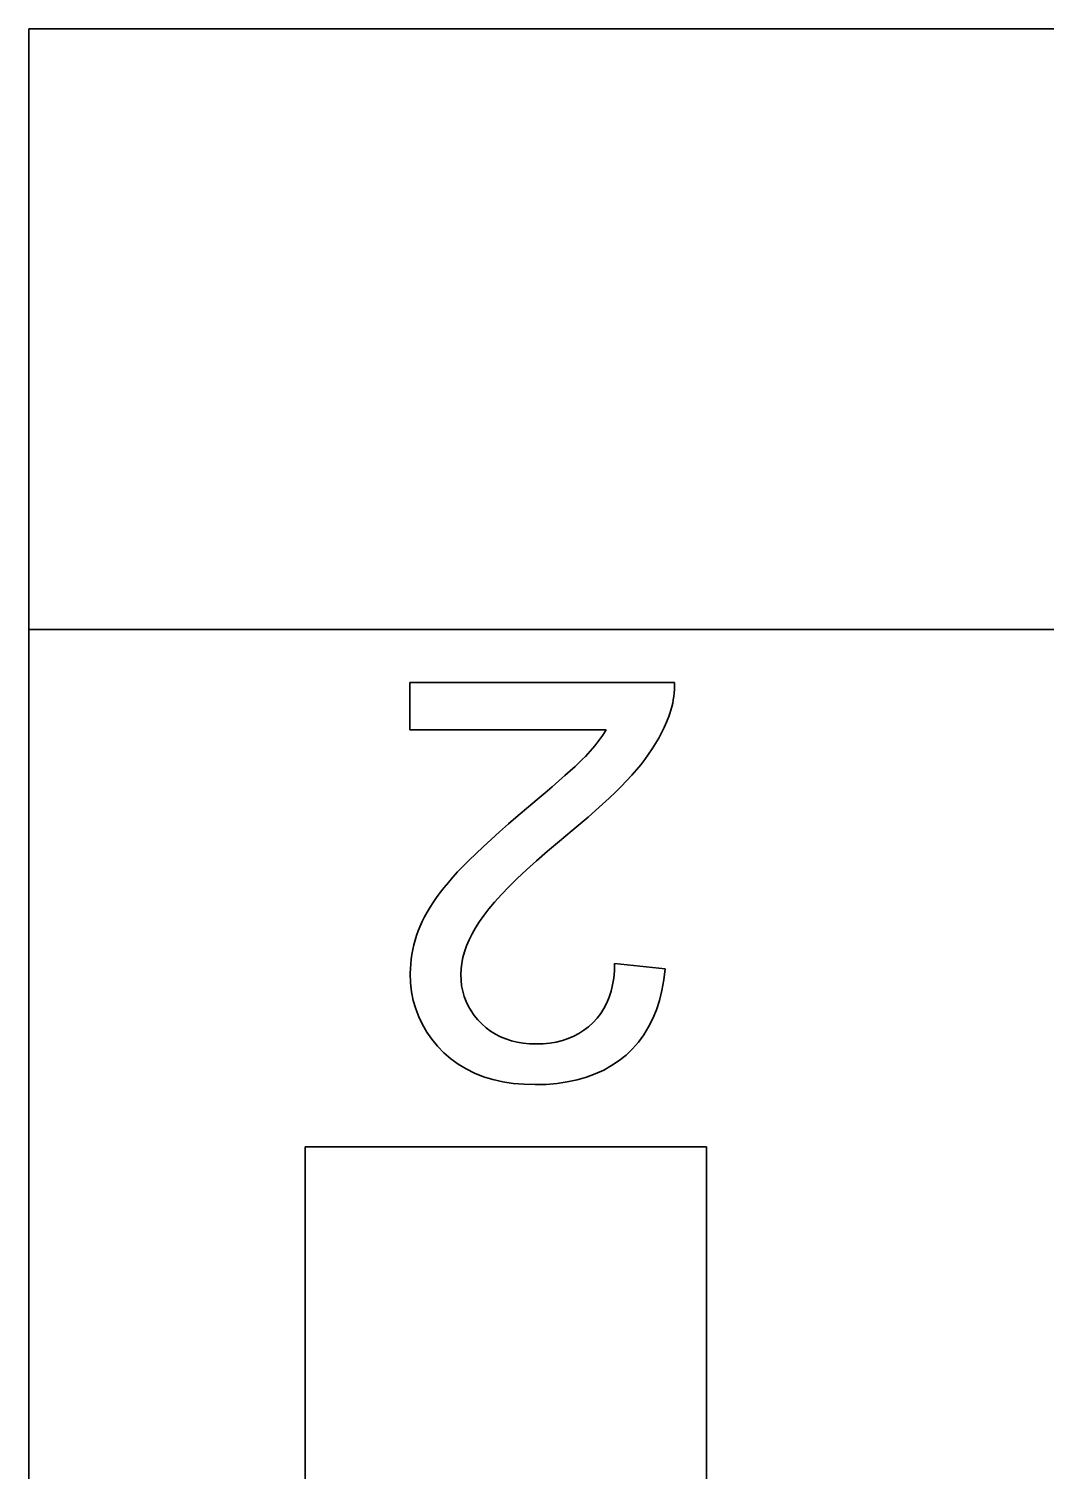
# Model space of a CAD drawing. Extents: x -45 to 645, y -160 to 467.
# Drawn here: x 432.569 to 435.109, y 182.912 to 186.513 of the extents above; entities that cross this region are included whole.
import ezdxf

# ---------------------------------------------------------------- set-up
doc = ezdxf.new("R2010")
doc.units = 0

msp = doc.modelspace()

# ---------------------------------------------------------------- linework, layer by layer
at = {"color": 7, "lineweight": 35, "ltscale": 0.225}
msp.add_line((432.5688, 177.5128), (432.5688, 186.5128), dxfattribs=at)
msp.add_line((432.5688, 177.5128), (432.5688, 186.5128), dxfattribs=at)
msp.add_line((432.5688, 177.5128), (432.5688, 186.5128), dxfattribs=at)
msp.add_line((432.5688, 177.5128), (432.5688, 186.5128), dxfattribs=at)
msp.add_line((432.5688, 177.5128), (432.5688, 186.5128), dxfattribs=at)
at = {"color": 7, "lineweight": 35, "ltscale": 0.127}
for p, q in [((437.6488, 186.5128), (432.5688, 186.5128)), ((437.6488, 186.5128), (432.5688, 186.5128)), ((437.6488, 186.5128), (432.5688, 186.5128)), ((437.6488, 186.5128), (432.5688, 186.5128)), ((437.6488, 186.5128), (432.5688, 186.5128)), ((437.6488, 185.0128), (432.5688, 185.0128)), ((437.6488, 185.0128), (432.5688, 185.0128)), ((437.6488, 185.0128), (432.5688, 185.0128)), ((437.6488, 185.0128), (432.5688, 185.0128)), ((437.6488, 185.0128), (432.5688, 185.0128))]:
    msp.add_line(p, q, dxfattribs=at)
at = {"color": 7, "lineweight": 35, "ltscale": 0.016525}
msp.add_line((433.5198, 184.8807), (434.1808, 184.8807), dxfattribs=at)
msp.add_line((433.5198, 184.8807), (434.1808, 184.8807), dxfattribs=at)
msp.add_line((433.5198, 184.8807), (434.1808, 184.8807), dxfattribs=at)
at = {"color": 7, "lineweight": 35, "ltscale": 0.00295}
msp.add_line((433.5198, 184.7627), (433.5198, 184.8807), dxfattribs=at)
msp.add_line((433.5198, 184.7627), (433.5198, 184.8807), dxfattribs=at)
msp.add_line((433.5198, 184.7627), (433.5198, 184.8807), dxfattribs=at)
at = {"color": 7, "lineweight": 35, "ltscale": 0.000217}
for p, q in [((434.1801, 184.8544), (434.1791, 184.8458)), ((434.1801, 184.8544), (434.1791, 184.8458)), ((434.1801, 184.8544), (434.1791, 184.8458)), ((434.1721, 184.8119), (434.1694, 184.8036)), ((434.1721, 184.8119), (434.1694, 184.8036)), ((434.1721, 184.8119), (434.1694, 184.8036))]:
    msp.add_line(p, q, dxfattribs=at)
at = {"color": 7, "lineweight": 35, "ltscale": 0.000218}
msp.add_line((434.1806, 184.8631), (434.1801, 184.8544), dxfattribs=at)
msp.add_line((434.1806, 184.8631), (434.1801, 184.8544), dxfattribs=at)
msp.add_line((434.1806, 184.8631), (434.1801, 184.8544), dxfattribs=at)
at = {"color": 7, "lineweight": 35, "ltscale": 0.000219}
for p, q in [((434.1809, 184.8719), (434.1806, 184.8631)), ((434.1809, 184.8719), (434.1806, 184.8631)), ((434.1809, 184.8719), (434.1806, 184.8631)), ((434.1694, 184.8036), (434.1664, 184.7954)), ((434.1694, 184.8036), (434.1664, 184.7954)), ((434.1694, 184.8036), (434.1664, 184.7954)), ((433.9705, 184.7094), (433.9763, 184.716)), ((433.9705, 184.7094), (433.9763, 184.716)), ((433.9705, 184.7094), (433.9763, 184.716))]:
    msp.add_line(p, q, dxfattribs=at)
at = {"color": 7, "lineweight": 35, "ltscale": 0.000221}
msp.add_line((434.1808, 184.8807), (434.1809, 184.8719), dxfattribs=at)
msp.add_line((434.1808, 184.8807), (434.1809, 184.8719), dxfattribs=at)
msp.add_line((434.1808, 184.8807), (434.1809, 184.8719), dxfattribs=at)
at = {"color": 7, "lineweight": 35, "ltscale": 0.000216}
for p, q in [((434.1743, 184.8203), (434.1721, 184.8119)), ((434.1743, 184.8203), (434.1721, 184.8119)), ((434.1743, 184.8203), (434.1721, 184.8119)), ((434.1763, 184.8287), (434.1743, 184.8203)), ((434.1763, 184.8287), (434.1743, 184.8203)), ((434.1763, 184.8287), (434.1743, 184.8203)), ((434.1779, 184.8372), (434.1763, 184.8287)), ((434.1779, 184.8372), (434.1763, 184.8287)), ((434.1779, 184.8372), (434.1763, 184.8287)), ((434.1791, 184.8458), (434.1779, 184.8372)), ((434.1791, 184.8458), (434.1779, 184.8372)), ((434.1791, 184.8458), (434.1779, 184.8372)), ((433.9763, 184.716), (433.9818, 184.7227)), ((433.9763, 184.716), (433.9818, 184.7227)), ((433.9763, 184.716), (433.9818, 184.7227))]:
    msp.add_line(p, q, dxfattribs=at)
at = {"color": 7, "lineweight": 35, "ltscale": 0.000363}
msp.add_line((434.1664, 184.7954), (434.1611, 184.7819), dxfattribs=at)
msp.add_line((434.1664, 184.7954), (434.1611, 184.7819), dxfattribs=at)
msp.add_line((434.1664, 184.7954), (434.1611, 184.7819), dxfattribs=at)
at = {"color": 7, "lineweight": 35, "ltscale": 0.012261}
msp.add_line((434.0103, 184.7627), (433.5198, 184.7627), dxfattribs=at)
msp.add_line((434.0103, 184.7627), (433.5198, 184.7627), dxfattribs=at)
msp.add_line((434.0103, 184.7627), (433.5198, 184.7627), dxfattribs=at)
at = {"color": 7, "lineweight": 35, "ltscale": 0.000203}
msp.add_line((433.997, 184.7427), (434.0016, 184.7493), dxfattribs=at)
msp.add_line((433.997, 184.7427), (434.0016, 184.7493), dxfattribs=at)
msp.add_line((433.997, 184.7427), (434.0016, 184.7493), dxfattribs=at)
at = {"color": 7, "lineweight": 35, "ltscale": 0.0002}
msp.add_line((434.0016, 184.7493), (434.006, 184.756), dxfattribs=at)
msp.add_line((434.0016, 184.7493), (434.006, 184.756), dxfattribs=at)
msp.add_line((434.0016, 184.7493), (434.006, 184.756), dxfattribs=at)
at = {"color": 7, "lineweight": 35, "ltscale": 0.000197}
msp.add_line((434.006, 184.756), (434.0103, 184.7627), dxfattribs=at)
msp.add_line((434.006, 184.756), (434.0103, 184.7627), dxfattribs=at)
msp.add_line((434.006, 184.756), (434.0103, 184.7627), dxfattribs=at)
at = {"color": 7, "lineweight": 35, "ltscale": 0.000379}
msp.add_line((434.1486, 184.7551), (434.1414, 184.7417), dxfattribs=at)
msp.add_line((434.1486, 184.7551), (434.1414, 184.7417), dxfattribs=at)
msp.add_line((434.1486, 184.7551), (434.1414, 184.7417), dxfattribs=at)
at = {"color": 7, "lineweight": 35, "ltscale": 0.000373}
for p, q in [((434.1552, 184.7685), (434.1486, 184.7551)), ((434.1552, 184.7685), (434.1486, 184.7551)), ((434.1552, 184.7685), (434.1486, 184.7551)), ((433.5784, 184.3317), (433.5869, 184.344)), ((433.5784, 184.3317), (433.5869, 184.344)), ((433.5784, 184.3317), (433.5869, 184.344)), ((433.9665, 184.0213), (433.9775, 184.0314)), ((433.9665, 184.0213), (433.9775, 184.0314)), ((433.9665, 184.0213), (433.9775, 184.0314))]:
    msp.add_line(p, q, dxfattribs=at)
at = {"color": 7, "lineweight": 35, "ltscale": 0.000368}
msp.add_line((434.1611, 184.7819), (434.1552, 184.7685), dxfattribs=at)
msp.add_line((434.1611, 184.7819), (434.1552, 184.7685), dxfattribs=at)
msp.add_line((434.1611, 184.7819), (434.1552, 184.7685), dxfattribs=at)
at = {"color": 7, "lineweight": 35, "ltscale": 0.000213}
msp.add_line((433.9818, 184.7227), (433.9871, 184.7293), dxfattribs=at)
msp.add_line((433.9818, 184.7227), (433.9871, 184.7293), dxfattribs=at)
msp.add_line((433.9818, 184.7227), (433.9871, 184.7293), dxfattribs=at)
at = {"color": 7, "lineweight": 35, "ltscale": 0.000209}
msp.add_line((433.9871, 184.7293), (433.9921, 184.736), dxfattribs=at)
msp.add_line((433.9871, 184.7293), (433.9921, 184.736), dxfattribs=at)
msp.add_line((433.9871, 184.7293), (433.9921, 184.736), dxfattribs=at)
at = {"color": 7, "lineweight": 35, "ltscale": 0.000207}
msp.add_line((433.9921, 184.736), (433.997, 184.7427), dxfattribs=at)
msp.add_line((433.9921, 184.736), (433.997, 184.7427), dxfattribs=at)
msp.add_line((433.9921, 184.736), (433.997, 184.7427), dxfattribs=at)
at = {"color": 7, "lineweight": 35, "ltscale": 0.0004}
for p, q in [((434.1252, 184.7151), (434.1162, 184.7019)), ((434.1252, 184.7151), (434.1162, 184.7019)), ((434.1252, 184.7151), (434.1162, 184.7019)), ((433.9207, 184.6602), (433.9325, 184.671)), ((433.9207, 184.6602), (433.9325, 184.671)), ((433.9207, 184.6602), (433.9325, 184.671))]:
    msp.add_line(p, q, dxfattribs=at)
at = {"color": 7, "lineweight": 35, "ltscale": 0.000393}
msp.add_line((434.1336, 184.7284), (434.1252, 184.7151), dxfattribs=at)
msp.add_line((434.1336, 184.7284), (434.1252, 184.7151), dxfattribs=at)
msp.add_line((434.1336, 184.7284), (434.1252, 184.7151), dxfattribs=at)
at = {"color": 7, "lineweight": 35, "ltscale": 0.000386}
msp.add_line((434.1414, 184.7417), (434.1336, 184.7284), dxfattribs=at)
msp.add_line((434.1414, 184.7417), (434.1336, 184.7284), dxfattribs=at)
msp.add_line((434.1414, 184.7417), (434.1336, 184.7284), dxfattribs=at)
at = {"color": 7, "lineweight": 35, "ltscale": 0.000351}
msp.add_line((433.9325, 184.671), (433.9427, 184.6806), dxfattribs=at)
msp.add_line((433.9325, 184.671), (433.9427, 184.6806), dxfattribs=at)
msp.add_line((433.9325, 184.671), (433.9427, 184.6806), dxfattribs=at)
at = {"color": 7, "lineweight": 35, "ltscale": 0.000302}
for p, q in [((433.9427, 184.6806), (433.9514, 184.689)), ((433.9427, 184.6806), (433.9514, 184.689)), ((433.9427, 184.6806), (433.9514, 184.689)), ((433.5273, 184.2137), (433.53, 184.2255)), ((433.5273, 184.2137), (433.53, 184.2255)), ((433.5273, 184.2137), (433.53, 184.2255))]:
    msp.add_line(p, q, dxfattribs=at)
at = {"color": 7, "lineweight": 35, "ltscale": 0.000252}
msp.add_line((433.9514, 184.689), (433.9584, 184.6962), dxfattribs=at)
msp.add_line((433.9514, 184.689), (433.9584, 184.6962), dxfattribs=at)
msp.add_line((433.9514, 184.689), (433.9584, 184.6962), dxfattribs=at)
at = {"color": 7, "lineweight": 35, "ltscale": 0.000226}
msp.add_line((433.9584, 184.6962), (433.9646, 184.7028), dxfattribs=at)
msp.add_line((433.9584, 184.6962), (433.9646, 184.7028), dxfattribs=at)
msp.add_line((433.9584, 184.6962), (433.9646, 184.7028), dxfattribs=at)
at = {"color": 7, "lineweight": 35, "ltscale": 0.000223}
msp.add_line((433.9646, 184.7028), (433.9705, 184.7094), dxfattribs=at)
msp.add_line((433.9646, 184.7028), (433.9705, 184.7094), dxfattribs=at)
msp.add_line((433.9646, 184.7028), (433.9705, 184.7094), dxfattribs=at)
at = {"color": 7, "lineweight": 35, "ltscale": 0.000425}
for p, q in [((434.0964, 184.6755), (434.0856, 184.6624)), ((434.0964, 184.6755), (434.0856, 184.6624)), ((434.0964, 184.6755), (434.0856, 184.6624)), ((434.0262, 184.126), (434.029, 184.1428)), ((434.0262, 184.126), (434.029, 184.1428)), ((434.0262, 184.126), (434.029, 184.1428))]:
    msp.add_line(p, q, dxfattribs=at)
at = {"color": 7, "lineweight": 35, "ltscale": 0.000417}
msp.add_line((434.1067, 184.6887), (434.0964, 184.6755), dxfattribs=at)
msp.add_line((434.1067, 184.6887), (434.0964, 184.6755), dxfattribs=at)
msp.add_line((434.1067, 184.6887), (434.0964, 184.6755), dxfattribs=at)
at = {"color": 7, "lineweight": 35, "ltscale": 0.000408}
msp.add_line((434.1162, 184.7019), (434.1067, 184.6887), dxfattribs=at)
msp.add_line((434.1162, 184.7019), (434.1067, 184.6887), dxfattribs=at)
msp.add_line((434.1162, 184.7019), (434.1067, 184.6887), dxfattribs=at)
at = {"color": 7, "lineweight": 35, "ltscale": 0.000499}
msp.add_line((433.8923, 184.635), (433.9073, 184.6482), dxfattribs=at)
msp.add_line((433.8923, 184.635), (433.9073, 184.6482), dxfattribs=at)
msp.add_line((433.8923, 184.635), (433.9073, 184.6482), dxfattribs=at)
at = {"color": 7, "lineweight": 35, "ltscale": 0.000449}
msp.add_line((433.9073, 184.6482), (433.9207, 184.6602), dxfattribs=at)
msp.add_line((433.9073, 184.6482), (433.9207, 184.6602), dxfattribs=at)
msp.add_line((433.9073, 184.6482), (433.9207, 184.6602), dxfattribs=at)
at = {"color": 7, "lineweight": 35, "ltscale": 0.000466}
msp.add_line((434.074, 184.6491), (434.0614, 184.6354), dxfattribs=at)
msp.add_line((434.074, 184.6491), (434.0614, 184.6354), dxfattribs=at)
msp.add_line((434.074, 184.6491), (434.0614, 184.6354), dxfattribs=at)
at = {"color": 7, "lineweight": 35, "ltscale": 0.000442}
for p, q in [((434.0856, 184.6624), (434.074, 184.6491)), ((434.0856, 184.6624), (434.074, 184.6491)), ((434.0856, 184.6624), (434.074, 184.6491)), ((434.029, 184.1428), (434.0307, 184.1604)), ((434.029, 184.1428), (434.0307, 184.1604)), ((434.029, 184.1428), (434.0307, 184.1604))]:
    msp.add_line(p, q, dxfattribs=at)
at = {"color": 7, "lineweight": 35, "ltscale": 0.000647}
for p, q in [((433.8378, 184.5883), (433.8576, 184.605)), ((433.8378, 184.5883), (433.8576, 184.605)), ((433.8378, 184.5883), (433.8576, 184.605)), ((433.9132, 183.8833), (433.8876, 183.8796)), ((433.9132, 183.8833), (433.8876, 183.8796)), ((433.9132, 183.8833), (433.8876, 183.8796))]:
    msp.add_line(p, q, dxfattribs=at)
at = {"color": 7, "lineweight": 35, "ltscale": 0.000598}
msp.add_line((433.8576, 184.605), (433.8757, 184.6206), dxfattribs=at)
msp.add_line((433.8576, 184.605), (433.8757, 184.6206), dxfattribs=at)
msp.add_line((433.8576, 184.605), (433.8757, 184.6206), dxfattribs=at)
at = {"color": 7, "lineweight": 35, "ltscale": 0.000548}
msp.add_line((433.8757, 184.6206), (433.8923, 184.635), dxfattribs=at)
msp.add_line((433.8757, 184.6206), (433.8923, 184.635), dxfattribs=at)
msp.add_line((433.8757, 184.6206), (433.8923, 184.635), dxfattribs=at)
at = {"color": 7, "lineweight": 35, "ltscale": 0.000539}
for p, q in [((434.0332, 184.6067), (434.0177, 184.5918)), ((434.0332, 184.6067), (434.0177, 184.5918)), ((434.0332, 184.6067), (434.0177, 184.5918)), ((433.5421, 184.0458), (433.5346, 184.0659)), ((433.5421, 184.0458), (433.5346, 184.0659)), ((433.5421, 184.0458), (433.5346, 184.0659))]:
    msp.add_line(p, q, dxfattribs=at)
at = {"color": 7, "lineweight": 35, "ltscale": 0.000515}
msp.add_line((434.0478, 184.6213), (434.0332, 184.6067), dxfattribs=at)
msp.add_line((434.0478, 184.6213), (434.0332, 184.6067), dxfattribs=at)
msp.add_line((434.0478, 184.6213), (434.0332, 184.6067), dxfattribs=at)
at = {"color": 7, "lineweight": 35, "ltscale": 0.00049}
msp.add_line((434.0614, 184.6354), (434.0478, 184.6213), dxfattribs=at)
msp.add_line((434.0614, 184.6354), (434.0478, 184.6213), dxfattribs=at)
msp.add_line((434.0614, 184.6354), (434.0478, 184.6213), dxfattribs=at)
at = {"color": 7, "lineweight": 35, "ltscale": 0.000845}
msp.add_line((433.7908, 184.5484), (433.8165, 184.5703), dxfattribs=at)
msp.add_line((433.7908, 184.5484), (433.8165, 184.5703), dxfattribs=at)
msp.add_line((433.7908, 184.5484), (433.8165, 184.5703), dxfattribs=at)
at = {"color": 7, "lineweight": 35, "ltscale": 0.000697}
msp.add_line((433.8165, 184.5703), (433.8378, 184.5883), dxfattribs=at)
msp.add_line((433.8165, 184.5703), (433.8378, 184.5883), dxfattribs=at)
msp.add_line((433.8165, 184.5703), (433.8378, 184.5883), dxfattribs=at)
at = {"color": 7, "lineweight": 35, "ltscale": 0.00059}
msp.add_line((434.0011, 184.5765), (433.9836, 184.5607), dxfattribs=at)
msp.add_line((434.0011, 184.5765), (433.9836, 184.5607), dxfattribs=at)
msp.add_line((434.0011, 184.5765), (433.9836, 184.5607), dxfattribs=at)
at = {"color": 7, "lineweight": 35, "ltscale": 0.000565}
for p, q in [((434.0177, 184.5918), (434.0011, 184.5765)), ((434.0177, 184.5918), (434.0011, 184.5765)), ((434.0177, 184.5918), (434.0011, 184.5765)), ((433.5245, 184.1085), (433.522, 184.131)), ((433.5245, 184.1085), (433.522, 184.131)), ((433.5245, 184.1085), (433.522, 184.131))]:
    msp.add_line(p, q, dxfattribs=at)
at = {"color": 7, "lineweight": 35, "ltscale": 0.0008}
msp.add_line((433.7666, 184.5275), (433.7908, 184.5484), dxfattribs=at)
msp.add_line((433.7666, 184.5275), (433.7908, 184.5484), dxfattribs=at)
msp.add_line((433.7666, 184.5275), (433.7908, 184.5484), dxfattribs=at)
at = {"color": 7, "lineweight": 35, "ltscale": 0.00064}
msp.add_line((433.965, 184.5445), (433.9455, 184.528), dxfattribs=at)
msp.add_line((433.965, 184.5445), (433.9455, 184.528), dxfattribs=at)
msp.add_line((433.965, 184.5445), (433.9455, 184.528), dxfattribs=at)
at = {"color": 7, "lineweight": 35, "ltscale": 0.000615}
msp.add_line((433.9836, 184.5607), (433.965, 184.5445), dxfattribs=at)
msp.add_line((433.9836, 184.5607), (433.965, 184.5445), dxfattribs=at)
msp.add_line((433.9836, 184.5607), (433.965, 184.5445), dxfattribs=at)
at = {"color": 7, "lineweight": 35, "ltscale": 0.000712}
msp.add_line((433.7227, 184.4885), (433.7439, 184.5075), dxfattribs=at)
msp.add_line((433.7227, 184.4885), (433.7439, 184.5075), dxfattribs=at)
msp.add_line((433.7227, 184.4885), (433.7439, 184.5075), dxfattribs=at)
at = {"color": 7, "lineweight": 35, "ltscale": 0.000756}
msp.add_line((433.7439, 184.5075), (433.7666, 184.5275), dxfattribs=at)
msp.add_line((433.7439, 184.5075), (433.7666, 184.5275), dxfattribs=at)
msp.add_line((433.7439, 184.5075), (433.7666, 184.5275), dxfattribs=at)
at = {"color": 7, "lineweight": 35, "ltscale": 0.001025}
msp.add_line((433.925, 184.511), (433.8934, 184.4848), dxfattribs=at)
msp.add_line((433.925, 184.511), (433.8934, 184.4848), dxfattribs=at)
msp.add_line((433.925, 184.511), (433.8934, 184.4848), dxfattribs=at)
at = {"color": 7, "lineweight": 35, "ltscale": 0.000666}
for p, q in [((433.9455, 184.528), (433.925, 184.511)), ((433.9455, 184.528), (433.925, 184.511)), ((433.9455, 184.528), (433.925, 184.511)), ((434.1543, 184.1383), (434.1495, 184.112)), ((434.1543, 184.1383), (434.1495, 184.112)), ((434.1543, 184.1383), (434.1495, 184.112))]:
    msp.add_line(p, q, dxfattribs=at)
at = {"color": 7, "lineweight": 35, "ltscale": 0.000624}
msp.add_line((433.6849, 184.4533), (433.703, 184.4704), dxfattribs=at)
msp.add_line((433.6849, 184.4533), (433.703, 184.4704), dxfattribs=at)
msp.add_line((433.6849, 184.4533), (433.703, 184.4704), dxfattribs=at)
at = {"color": 7, "lineweight": 35, "ltscale": 0.000668}
msp.add_line((433.703, 184.4704), (433.7227, 184.4885), dxfattribs=at)
msp.add_line((433.703, 184.4704), (433.7227, 184.4885), dxfattribs=at)
msp.add_line((433.703, 184.4704), (433.7227, 184.4885), dxfattribs=at)
at = {"color": 7, "lineweight": 35, "ltscale": 0.000909}
msp.add_line((433.864, 184.4597), (433.8367, 184.4358), dxfattribs=at)
msp.add_line((433.864, 184.4597), (433.8367, 184.4358), dxfattribs=at)
msp.add_line((433.864, 184.4597), (433.8367, 184.4358), dxfattribs=at)
at = {"color": 7, "lineweight": 35, "ltscale": 0.000966}
msp.add_line((433.8934, 184.4848), (433.864, 184.4597), dxfattribs=at)
msp.add_line((433.8934, 184.4848), (433.864, 184.4597), dxfattribs=at)
msp.add_line((433.8934, 184.4848), (433.864, 184.4597), dxfattribs=at)
at = {"color": 7, "lineweight": 35, "ltscale": 0.000537}
for p, q in [((433.653, 184.4219), (433.6682, 184.4371)), ((433.653, 184.4219), (433.6682, 184.4371)), ((433.653, 184.4219), (433.6682, 184.4371)), ((433.5514, 184.0264), (433.5421, 184.0458)), ((433.5514, 184.0264), (433.5421, 184.0458)), ((433.5514, 184.0264), (433.5421, 184.0458))]:
    msp.add_line(p, q, dxfattribs=at)
at = {"color": 7, "lineweight": 35, "ltscale": 0.000581}
for p, q in [((433.6682, 184.4371), (433.6849, 184.4533)), ((433.6682, 184.4371), (433.6849, 184.4533)), ((433.6682, 184.4371), (433.6849, 184.4533)), ((433.522, 184.131), (433.5212, 184.1542)), ((433.522, 184.131), (433.5212, 184.1542)), ((433.522, 184.131), (433.5212, 184.1542))]:
    msp.add_line(p, q, dxfattribs=at)
at = {"color": 7, "lineweight": 35, "ltscale": 0.00085}
msp.add_line((433.8367, 184.4358), (433.8115, 184.4129), dxfattribs=at)
msp.add_line((433.8367, 184.4358), (433.8115, 184.4129), dxfattribs=at)
msp.add_line((433.8367, 184.4358), (433.8115, 184.4129), dxfattribs=at)
at = {"color": 7, "lineweight": 35, "ltscale": 0.000422}
msp.add_line((433.6162, 184.3816), (433.6273, 184.3943), dxfattribs=at)
msp.add_line((433.6162, 184.3816), (433.6273, 184.3943), dxfattribs=at)
msp.add_line((433.6162, 184.3816), (433.6273, 184.3943), dxfattribs=at)
at = {"color": 7, "lineweight": 35, "ltscale": 0.00045}
msp.add_line((433.6273, 184.3943), (433.6394, 184.4076), dxfattribs=at)
msp.add_line((433.6273, 184.3943), (433.6394, 184.4076), dxfattribs=at)
msp.add_line((433.6273, 184.3943), (433.6394, 184.4076), dxfattribs=at)
at = {"color": 7, "lineweight": 35, "ltscale": 0.000493}
msp.add_line((433.6394, 184.4076), (433.653, 184.4219), dxfattribs=at)
msp.add_line((433.6394, 184.4076), (433.653, 184.4219), dxfattribs=at)
msp.add_line((433.6394, 184.4076), (433.653, 184.4219), dxfattribs=at)
at = {"color": 7, "lineweight": 35, "ltscale": 0.000735}
msp.add_line((433.7884, 184.3912), (433.7674, 184.3706), dxfattribs=at)
msp.add_line((433.7884, 184.3912), (433.7674, 184.3706), dxfattribs=at)
msp.add_line((433.7884, 184.3912), (433.7674, 184.3706), dxfattribs=at)
at = {"color": 7, "lineweight": 35, "ltscale": 0.000793}
msp.add_line((433.8115, 184.4129), (433.7884, 184.3912), dxfattribs=at)
msp.add_line((433.8115, 184.4129), (433.7884, 184.3912), dxfattribs=at)
msp.add_line((433.8115, 184.4129), (433.7884, 184.3912), dxfattribs=at)
at = {"color": 7, "lineweight": 35, "ltscale": 0.000385}
for p, q in [((433.5869, 184.344), (433.596, 184.3564)), ((433.5869, 184.344), (433.596, 184.3564)), ((433.5869, 184.344), (433.596, 184.3564)), ((433.7881, 183.9827), (433.8033, 183.9802)), ((433.7881, 183.9827), (433.8033, 183.9802)), ((433.7881, 183.9827), (433.8033, 183.9802))]:
    msp.add_line(p, q, dxfattribs=at)
at = {"color": 7, "lineweight": 35, "ltscale": 0.000397}
for p, q in [((433.596, 184.3564), (433.6057, 184.3689)), ((433.596, 184.3564), (433.6057, 184.3689)), ((433.596, 184.3564), (433.6057, 184.3689)), ((433.8033, 183.9802), (433.8192, 183.9787)), ((433.8033, 183.9802), (433.8192, 183.9787)), ((433.8033, 183.9802), (433.8192, 183.9787))]:
    msp.add_line(p, q, dxfattribs=at)
at = {"color": 7, "lineweight": 35, "ltscale": 0.00041}
for p, q in [((433.6057, 184.3689), (433.6162, 184.3816)), ((433.6057, 184.3689), (433.6162, 184.3816)), ((433.6057, 184.3689), (433.6162, 184.3816)), ((434.0225, 184.11), (434.0262, 184.126)), ((434.0225, 184.11), (434.0262, 184.126)), ((434.0225, 184.11), (434.0262, 184.126))]:
    msp.add_line(p, q, dxfattribs=at)
at = {"color": 7, "lineweight": 35, "ltscale": 0.000622}
msp.add_line((433.7486, 184.351), (433.7318, 184.3326), dxfattribs=at)
msp.add_line((433.7486, 184.351), (433.7318, 184.3326), dxfattribs=at)
msp.add_line((433.7486, 184.351), (433.7318, 184.3326), dxfattribs=at)
at = {"color": 7, "lineweight": 35, "ltscale": 0.000678}
msp.add_line((433.7674, 184.3706), (433.7486, 184.351), dxfattribs=at)
msp.add_line((433.7674, 184.3706), (433.7486, 184.351), dxfattribs=at)
msp.add_line((433.7674, 184.3706), (433.7486, 184.351), dxfattribs=at)
at = {"color": 7, "lineweight": 35, "ltscale": 0.00035}
for p, q in [((433.5634, 184.3076), (433.5706, 184.3196)), ((433.5634, 184.3076), (433.5706, 184.3196)), ((433.5634, 184.3076), (433.5706, 184.3196)), ((433.6479, 184.1655), (433.6474, 184.1515)), ((433.6479, 184.1655), (433.6474, 184.1515)), ((433.6479, 184.1655), (433.6474, 184.1515)), ((433.6479, 184.1371), (433.6494, 184.1232)), ((433.6479, 184.1371), (433.6494, 184.1232)), ((433.6479, 184.1371), (433.6494, 184.1232))]:
    msp.add_line(p, q, dxfattribs=at)
at = {"color": 7, "lineweight": 35, "ltscale": 0.000361}
msp.add_line((433.5706, 184.3196), (433.5784, 184.3317), dxfattribs=at)
msp.add_line((433.5706, 184.3196), (433.5784, 184.3317), dxfattribs=at)
msp.add_line((433.5706, 184.3196), (433.5784, 184.3317), dxfattribs=at)
at = {"color": 7, "lineweight": 35, "ltscale": 0.000511}
msp.add_line((433.7172, 184.3153), (433.7047, 184.2992), dxfattribs=at)
msp.add_line((433.7172, 184.3153), (433.7047, 184.2992), dxfattribs=at)
msp.add_line((433.7172, 184.3153), (433.7047, 184.2992), dxfattribs=at)
at = {"color": 7, "lineweight": 35, "ltscale": 0.000566}
msp.add_line((433.7318, 184.3326), (433.7172, 184.3153), dxfattribs=at)
msp.add_line((433.7318, 184.3326), (433.7172, 184.3153), dxfattribs=at)
msp.add_line((433.7318, 184.3326), (433.7172, 184.3153), dxfattribs=at)
at = {"color": 7, "lineweight": 35, "ltscale": 0.00032}
msp.add_line((433.5457, 184.2722), (433.551, 184.2839), dxfattribs=at)
msp.add_line((433.5457, 184.2722), (433.551, 184.2839), dxfattribs=at)
msp.add_line((433.5457, 184.2722), (433.551, 184.2839), dxfattribs=at)
at = {"color": 7, "lineweight": 35, "ltscale": 0.000329}
msp.add_line((433.551, 184.2839), (433.5569, 184.2957), dxfattribs=at)
msp.add_line((433.551, 184.2839), (433.5569, 184.2957), dxfattribs=at)
msp.add_line((433.551, 184.2839), (433.5569, 184.2957), dxfattribs=at)
at = {"color": 7, "lineweight": 35, "ltscale": 0.000339}
msp.add_line((433.5569, 184.2957), (433.5634, 184.3076), dxfattribs=at)
msp.add_line((433.5569, 184.2957), (433.5634, 184.3076), dxfattribs=at)
msp.add_line((433.5569, 184.2957), (433.5634, 184.3076), dxfattribs=at)
at = {"color": 7, "lineweight": 35, "ltscale": 0.000455}
msp.add_line((433.6938, 184.2836), (433.684, 184.2683), dxfattribs=at)
msp.add_line((433.6938, 184.2836), (433.684, 184.2683), dxfattribs=at)
msp.add_line((433.6938, 184.2836), (433.684, 184.2683), dxfattribs=at)
at = {"color": 7, "lineweight": 35, "ltscale": 0.000474}
msp.add_line((433.7047, 184.2992), (433.6938, 184.2836), dxfattribs=at)
msp.add_line((433.7047, 184.2992), (433.6938, 184.2836), dxfattribs=at)
msp.add_line((433.7047, 184.2992), (433.6938, 184.2836), dxfattribs=at)
at = {"color": 7, "lineweight": 35, "ltscale": 0.000307}
msp.add_line((433.5332, 184.2373), (433.5369, 184.249), dxfattribs=at)
msp.add_line((433.5332, 184.2373), (433.5369, 184.249), dxfattribs=at)
msp.add_line((433.5332, 184.2373), (433.5369, 184.249), dxfattribs=at)
at = {"color": 7, "lineweight": 35, "ltscale": 0.000309}
msp.add_line((433.5369, 184.249), (433.541, 184.2606), dxfattribs=at)
msp.add_line((433.5369, 184.249), (433.541, 184.2606), dxfattribs=at)
msp.add_line((433.5369, 184.249), (433.541, 184.2606), dxfattribs=at)
at = {"color": 7, "lineweight": 35, "ltscale": 0.000313}
msp.add_line((433.541, 184.2606), (433.5457, 184.2722), dxfattribs=at)
msp.add_line((433.541, 184.2606), (433.5457, 184.2722), dxfattribs=at)
msp.add_line((433.541, 184.2606), (433.5457, 184.2722), dxfattribs=at)
at = {"color": 7, "lineweight": 35, "ltscale": 0.000419}
msp.add_line((433.6754, 184.2531), (433.668, 184.238), dxfattribs=at)
msp.add_line((433.6754, 184.2531), (433.668, 184.238), dxfattribs=at)
msp.add_line((433.6754, 184.2531), (433.668, 184.238), dxfattribs=at)
at = {"color": 7, "lineweight": 35, "ltscale": 0.000436}
msp.add_line((433.684, 184.2683), (433.6754, 184.2531), dxfattribs=at)
msp.add_line((433.684, 184.2683), (433.6754, 184.2531), dxfattribs=at)
msp.add_line((433.684, 184.2683), (433.6754, 184.2531), dxfattribs=at)
at = {"color": 7, "lineweight": 35, "ltscale": 0.000301}
msp.add_line((433.5251, 184.2019), (433.5273, 184.2137), dxfattribs=at)
msp.add_line((433.5251, 184.2019), (433.5273, 184.2137), dxfattribs=at)
msp.add_line((433.5251, 184.2019), (433.5273, 184.2137), dxfattribs=at)
at = {"color": 7, "lineweight": 35, "ltscale": 0.000304}
msp.add_line((433.53, 184.2255), (433.5332, 184.2373), dxfattribs=at)
msp.add_line((433.53, 184.2255), (433.5332, 184.2373), dxfattribs=at)
msp.add_line((433.53, 184.2255), (433.5332, 184.2373), dxfattribs=at)
at = {"color": 7, "lineweight": 35, "ltscale": 0.000376}
msp.add_line((433.6565, 184.2085), (433.6525, 184.194), dxfattribs=at)
msp.add_line((433.6565, 184.2085), (433.6525, 184.194), dxfattribs=at)
msp.add_line((433.6565, 184.2085), (433.6525, 184.194), dxfattribs=at)
at = {"color": 7, "lineweight": 35, "ltscale": 0.000389}
msp.add_line((433.6617, 184.2232), (433.6565, 184.2085), dxfattribs=at)
msp.add_line((433.6617, 184.2232), (433.6565, 184.2085), dxfattribs=at)
msp.add_line((433.6617, 184.2232), (433.6565, 184.2085), dxfattribs=at)
at = {"color": 7, "lineweight": 35, "ltscale": 0.000403}
msp.add_line((433.668, 184.238), (433.6617, 184.2232), dxfattribs=at)
msp.add_line((433.668, 184.238), (433.6617, 184.2232), dxfattribs=at)
msp.add_line((433.668, 184.238), (433.6617, 184.2232), dxfattribs=at)
at = {"color": 7, "lineweight": 35, "ltscale": 0.000299}
for p, q in [((433.5214, 184.1662), (433.5222, 184.1782)), ((433.5214, 184.1662), (433.5222, 184.1782)), ((433.5214, 184.1662), (433.5222, 184.1782)), ((433.5222, 184.1782), (433.5234, 184.1901)), ((433.5222, 184.1782), (433.5234, 184.1901)), ((433.5222, 184.1782), (433.5234, 184.1901)), ((433.5234, 184.1901), (433.5251, 184.2019)), ((433.5234, 184.1901), (433.5251, 184.2019)), ((433.5234, 184.1901), (433.5251, 184.2019))]:
    msp.add_line(p, q, dxfattribs=at)
at = {"color": 7, "lineweight": 35, "ltscale": 0.000357}
for p, q in [((433.6497, 184.1797), (433.6479, 184.1655)), ((433.6497, 184.1797), (433.6479, 184.1655)), ((433.6497, 184.1797), (433.6479, 184.1655)), ((433.6896, 184.0386), (433.6996, 184.0284)), ((433.6896, 184.0386), (433.6996, 184.0284)), ((433.6896, 184.0386), (433.6996, 184.0284))]:
    msp.add_line(p, q, dxfattribs=at)
at = {"color": 7, "lineweight": 35, "ltscale": 0.000366}
for p, q in [((433.6525, 184.194), (433.6497, 184.1797)), ((433.6525, 184.194), (433.6497, 184.1797)), ((433.6525, 184.194), (433.6497, 184.1797)), ((433.7596, 183.9908), (433.7736, 183.9862)), ((433.7596, 183.9908), (433.7736, 183.9862)), ((433.7596, 183.9908), (433.7736, 183.9862))]:
    msp.add_line(p, q, dxfattribs=at)
at = {"color": 7, "lineweight": 35, "ltscale": 0.000461}
msp.add_line((434.0307, 184.1604), (434.0314, 184.1788), dxfattribs=at)
msp.add_line((434.0307, 184.1604), (434.0314, 184.1788), dxfattribs=at)
msp.add_line((434.0307, 184.1604), (434.0314, 184.1788), dxfattribs=at)
at = {"color": 7, "lineweight": 35, "ltscale": 0.003171}
msp.add_line((434.0314, 184.1788), (434.1576, 184.1658), dxfattribs=at)
msp.add_line((434.0314, 184.1788), (434.1576, 184.1658), dxfattribs=at)
msp.add_line((434.0314, 184.1788), (434.1576, 184.1658), dxfattribs=at)
at = {"color": 7, "lineweight": 35, "ltscale": 0.0003}
msp.add_line((433.5212, 184.1542), (433.5214, 184.1662), dxfattribs=at)
msp.add_line((433.5212, 184.1542), (433.5214, 184.1662), dxfattribs=at)
msp.add_line((433.5212, 184.1542), (433.5214, 184.1662), dxfattribs=at)
at = {"color": 7, "lineweight": 35, "ltscale": 0.000359}
for p, q in [((433.6474, 184.1515), (433.6479, 184.1371)), ((433.6474, 184.1515), (433.6479, 184.1371)), ((433.6474, 184.1515), (433.6479, 184.1371)), ((433.6996, 184.0284), (433.7103, 184.0188)), ((433.6996, 184.0284), (433.7103, 184.0188)), ((433.6996, 184.0284), (433.7103, 184.0188)), ((433.7464, 183.9963), (433.7596, 183.9908)), ((433.7464, 183.9963), (433.7596, 183.9908)), ((433.7464, 183.9963), (433.7596, 183.9908))]:
    msp.add_line(p, q, dxfattribs=at)
at = {"color": 7, "lineweight": 35, "ltscale": 0.000694}
msp.add_line((434.1576, 184.1658), (434.1543, 184.1383), dxfattribs=at)
msp.add_line((434.1576, 184.1658), (434.1543, 184.1383), dxfattribs=at)
msp.add_line((434.1576, 184.1658), (434.1543, 184.1383), dxfattribs=at)
at = {"color": 7, "lineweight": 35, "ltscale": 0.000553}
msp.add_line((433.5287, 184.0868), (433.5245, 184.1085), dxfattribs=at)
msp.add_line((433.5287, 184.0868), (433.5245, 184.1085), dxfattribs=at)
msp.add_line((433.5287, 184.0868), (433.5245, 184.1085), dxfattribs=at)
at = {"color": 7, "lineweight": 35, "ltscale": 0.000343}
msp.add_line((433.6494, 184.1232), (433.6521, 184.1098), dxfattribs=at)
msp.add_line((433.6494, 184.1232), (433.6521, 184.1098), dxfattribs=at)
msp.add_line((433.6494, 184.1232), (433.6521, 184.1098), dxfattribs=at)
at = {"color": 7, "lineweight": 35, "ltscale": 0.000337}
msp.add_line((433.6521, 184.1098), (433.6557, 184.0968), dxfattribs=at)
msp.add_line((433.6521, 184.1098), (433.6557, 184.0968), dxfattribs=at)
msp.add_line((433.6521, 184.1098), (433.6557, 184.0968), dxfattribs=at)
at = {"color": 7, "lineweight": 35, "ltscale": 0.000398}
msp.add_line((434.0176, 184.0949), (434.0225, 184.11), dxfattribs=at)
msp.add_line((434.0176, 184.0949), (434.0225, 184.11), dxfattribs=at)
msp.add_line((434.0176, 184.0949), (434.0225, 184.11), dxfattribs=at)
at = {"color": 7, "lineweight": 35, "ltscale": 0.000641}
msp.add_line((434.1495, 184.112), (434.1434, 184.0871), dxfattribs=at)
msp.add_line((434.1495, 184.112), (434.1434, 184.0871), dxfattribs=at)
msp.add_line((434.1495, 184.112), (434.1434, 184.0871), dxfattribs=at)
at = {"color": 7, "lineweight": 35, "ltscale": 0.000543}
msp.add_line((433.5346, 184.0659), (433.5287, 184.0868), dxfattribs=at)
msp.add_line((433.5346, 184.0659), (433.5287, 184.0868), dxfattribs=at)
msp.add_line((433.5346, 184.0659), (433.5287, 184.0868), dxfattribs=at)
at = {"color": 7, "lineweight": 35, "ltscale": 0.000335}
msp.add_line((433.6557, 184.0968), (433.6604, 184.0842), dxfattribs=at)
msp.add_line((433.6557, 184.0968), (433.6604, 184.0842), dxfattribs=at)
msp.add_line((433.6557, 184.0968), (433.6604, 184.0842), dxfattribs=at)
at = {"color": 7, "lineweight": 35, "ltscale": 0.000334}
msp.add_line((433.6604, 184.0842), (433.6661, 184.0721), dxfattribs=at)
msp.add_line((433.6604, 184.0842), (433.6661, 184.0721), dxfattribs=at)
msp.add_line((433.6604, 184.0842), (433.6661, 184.0721), dxfattribs=at)
at = {"color": 7, "lineweight": 35, "ltscale": 0.000336}
msp.add_line((433.6661, 184.0721), (433.6729, 184.0605), dxfattribs=at)
msp.add_line((433.6661, 184.0721), (433.6729, 184.0605), dxfattribs=at)
msp.add_line((433.6661, 184.0721), (433.6729, 184.0605), dxfattribs=at)
at = {"color": 7, "lineweight": 35, "ltscale": 0.000375}
for p, q in [((433.9967, 184.0544), (434.0047, 184.067)), ((433.9967, 184.0544), (434.0047, 184.067)), ((433.9967, 184.0544), (434.0047, 184.067)), ((433.9154, 183.9915), (433.9293, 183.9974)), ((433.9154, 183.9915), (433.9293, 183.9974)), ((433.9154, 183.9915), (433.9293, 183.9974))]:
    msp.add_line(p, q, dxfattribs=at)
at = {"color": 7, "lineweight": 35, "ltscale": 0.00038}
msp.add_line((434.0047, 184.067), (434.0117, 184.0805), dxfattribs=at)
msp.add_line((434.0047, 184.067), (434.0117, 184.0805), dxfattribs=at)
msp.add_line((434.0047, 184.067), (434.0117, 184.0805), dxfattribs=at)
at = {"color": 7, "lineweight": 35, "ltscale": 0.000388}
msp.add_line((434.0117, 184.0805), (434.0176, 184.0949), dxfattribs=at)
msp.add_line((434.0117, 184.0805), (434.0176, 184.0949), dxfattribs=at)
msp.add_line((434.0117, 184.0805), (434.0176, 184.0949), dxfattribs=at)
at = {"color": 7, "lineweight": 35, "ltscale": 0.0006}
msp.add_line((434.1358, 184.0636), (434.1267, 184.0414), dxfattribs=at)
msp.add_line((434.1358, 184.0636), (434.1267, 184.0414), dxfattribs=at)
msp.add_line((434.1358, 184.0636), (434.1267, 184.0414), dxfattribs=at)
at = {"color": 7, "lineweight": 35, "ltscale": 0.000618}
msp.add_line((434.1434, 184.0871), (434.1358, 184.0636), dxfattribs=at)
msp.add_line((434.1434, 184.0871), (434.1358, 184.0636), dxfattribs=at)
msp.add_line((434.1434, 184.0871), (434.1358, 184.0636), dxfattribs=at)
at = {"color": 7, "lineweight": 35, "ltscale": 0.00054}
msp.add_line((433.5623, 184.0077), (433.5514, 184.0264), dxfattribs=at)
msp.add_line((433.5623, 184.0077), (433.5514, 184.0264), dxfattribs=at)
msp.add_line((433.5623, 184.0077), (433.5514, 184.0264), dxfattribs=at)
at = {"color": 7, "lineweight": 35, "ltscale": 0.000341}
msp.add_line((433.6729, 184.0605), (433.6808, 184.0493), dxfattribs=at)
msp.add_line((433.6729, 184.0605), (433.6808, 184.0493), dxfattribs=at)
msp.add_line((433.6729, 184.0605), (433.6808, 184.0493), dxfattribs=at)
at = {"color": 7, "lineweight": 35, "ltscale": 0.000348}
msp.add_line((433.6808, 184.0493), (433.6896, 184.0386), dxfattribs=at)
msp.add_line((433.6808, 184.0493), (433.6896, 184.0386), dxfattribs=at)
msp.add_line((433.6808, 184.0493), (433.6896, 184.0386), dxfattribs=at)
at = {"color": 7, "lineweight": 35, "ltscale": 0.000374}
for p, q in [((433.9775, 184.0314), (433.9876, 184.0425)), ((433.9775, 184.0314), (433.9876, 184.0425)), ((433.9775, 184.0314), (433.9876, 184.0425)), ((433.9876, 184.0425), (433.9967, 184.0544)), ((433.9876, 184.0425), (433.9967, 184.0544)), ((433.9876, 184.0425), (433.9967, 184.0544)), ((433.7736, 183.9862), (433.7881, 183.9827)), ((433.7736, 183.9862), (433.7881, 183.9827)), ((433.7736, 183.9862), (433.7881, 183.9827))]:
    msp.add_line(p, q, dxfattribs=at)
at = {"color": 7, "lineweight": 35, "ltscale": 0.000583}
msp.add_line((434.1267, 184.0414), (434.1162, 184.0206), dxfattribs=at)
msp.add_line((434.1267, 184.0414), (434.1162, 184.0206), dxfattribs=at)
msp.add_line((434.1267, 184.0414), (434.1162, 184.0206), dxfattribs=at)
at = {"color": 7, "lineweight": 35, "ltscale": 0.000547}
msp.add_line((433.5749, 183.9898), (433.5623, 184.0077), dxfattribs=at)
msp.add_line((433.5749, 183.9898), (433.5623, 184.0077), dxfattribs=at)
msp.add_line((433.5749, 183.9898), (433.5623, 184.0077), dxfattribs=at)
at = {"color": 7, "lineweight": 35, "ltscale": 0.000557}
msp.add_line((433.5891, 183.9727), (433.5749, 183.9898), dxfattribs=at)
msp.add_line((433.5891, 183.9727), (433.5749, 183.9898), dxfattribs=at)
msp.add_line((433.5891, 183.9727), (433.5749, 183.9898), dxfattribs=at)
at = {"color": 7, "lineweight": 35, "ltscale": 0.000355}
for p, q in [((433.7103, 184.0188), (433.7217, 184.0103)), ((433.7103, 184.0188), (433.7217, 184.0103)), ((433.7103, 184.0188), (433.7217, 184.0103)), ((433.7217, 184.0103), (433.7337, 184.0028)), ((433.7217, 184.0103), (433.7337, 184.0028)), ((433.7217, 184.0103), (433.7337, 184.0028))]:
    msp.add_line(p, q, dxfattribs=at)
at = {"color": 7, "lineweight": 35, "ltscale": 0.000356}
msp.add_line((433.7337, 184.0028), (433.7464, 183.9963), dxfattribs=at)
msp.add_line((433.7337, 184.0028), (433.7464, 183.9963), dxfattribs=at)
msp.add_line((433.7337, 184.0028), (433.7464, 183.9963), dxfattribs=at)
at = {"color": 7, "lineweight": 35, "ltscale": 0.000383}
msp.add_line((433.9009, 183.9868), (433.9154, 183.9915), dxfattribs=at)
msp.add_line((433.9009, 183.9868), (433.9154, 183.9915), dxfattribs=at)
msp.add_line((433.9009, 183.9868), (433.9154, 183.9915), dxfattribs=at)
at = {"color": 7, "lineweight": 35, "ltscale": 0.000371}
msp.add_line((433.9293, 183.9974), (433.9424, 184.0043), dxfattribs=at)
msp.add_line((433.9293, 183.9974), (433.9424, 184.0043), dxfattribs=at)
msp.add_line((433.9293, 183.9974), (433.9424, 184.0043), dxfattribs=at)
at = {"color": 7, "lineweight": 35, "ltscale": 0.000369}
msp.add_line((433.9424, 184.0043), (433.9548, 184.0123), dxfattribs=at)
msp.add_line((433.9424, 184.0043), (433.9548, 184.0123), dxfattribs=at)
msp.add_line((433.9424, 184.0043), (433.9548, 184.0123), dxfattribs=at)
at = {"color": 7, "lineweight": 35, "ltscale": 0.00037}
msp.add_line((433.9548, 184.0123), (433.9665, 184.0213), dxfattribs=at)
msp.add_line((433.9548, 184.0123), (433.9665, 184.0213), dxfattribs=at)
msp.add_line((433.9548, 184.0123), (433.9665, 184.0213), dxfattribs=at)
at = {"color": 7, "lineweight": 35, "ltscale": 0.000564}
msp.add_line((434.1043, 184.0011), (434.091, 183.9829), dxfattribs=at)
msp.add_line((434.1043, 184.0011), (434.091, 183.9829), dxfattribs=at)
msp.add_line((434.1043, 184.0011), (434.091, 183.9829), dxfattribs=at)
at = {"color": 7, "lineweight": 35, "ltscale": 0.000571}
for p, q in [((434.1162, 184.0206), (434.1043, 184.0011)), ((434.1162, 184.0206), (434.1043, 184.0011)), ((434.1162, 184.0206), (434.1043, 184.0011)), ((433.6051, 183.9564), (433.5891, 183.9727)), ((433.6051, 183.9564), (433.5891, 183.9727)), ((433.6051, 183.9564), (433.5891, 183.9727))]:
    msp.add_line(p, q, dxfattribs=at)
at = {"color": 7, "lineweight": 35, "ltscale": 0.000576}
msp.add_line((433.6224, 183.9412), (433.6051, 183.9564), dxfattribs=at)
msp.add_line((433.6224, 183.9412), (433.6051, 183.9564), dxfattribs=at)
msp.add_line((433.6224, 183.9412), (433.6051, 183.9564), dxfattribs=at)
at = {"color": 7, "lineweight": 35, "ltscale": 0.000412}
msp.add_line((433.8192, 183.9787), (433.8356, 183.9782), dxfattribs=at)
msp.add_line((433.8192, 183.9787), (433.8356, 183.9782), dxfattribs=at)
msp.add_line((433.8192, 183.9787), (433.8356, 183.9782), dxfattribs=at)
at = {"color": 7, "lineweight": 35, "ltscale": 0.000435}
msp.add_line((433.8356, 183.9782), (433.853, 183.9788), dxfattribs=at)
msp.add_line((433.8356, 183.9782), (433.853, 183.9788), dxfattribs=at)
msp.add_line((433.8356, 183.9782), (433.853, 183.9788), dxfattribs=at)
at = {"color": 7, "lineweight": 35, "ltscale": 0.000418}
msp.add_line((433.853, 183.9788), (433.8697, 183.9804), dxfattribs=at)
msp.add_line((433.853, 183.9788), (433.8697, 183.9804), dxfattribs=at)
msp.add_line((433.853, 183.9788), (433.8697, 183.9804), dxfattribs=at)
at = {"color": 7, "lineweight": 35, "ltscale": 0.000405}
msp.add_line((433.8697, 183.9804), (433.8857, 183.983), dxfattribs=at)
msp.add_line((433.8697, 183.9804), (433.8857, 183.983), dxfattribs=at)
msp.add_line((433.8697, 183.9804), (433.8857, 183.983), dxfattribs=at)
at = {"color": 7, "lineweight": 35, "ltscale": 0.000392}
msp.add_line((433.8857, 183.983), (433.9009, 183.9868), dxfattribs=at)
msp.add_line((433.8857, 183.983), (433.9009, 183.9868), dxfattribs=at)
msp.add_line((433.8857, 183.983), (433.9009, 183.9868), dxfattribs=at)
at = {"color": 7, "lineweight": 35, "ltscale": 0.00056}
for p, q in [((434.0762, 183.9661), (434.0601, 183.9506)), ((434.0762, 183.9661), (434.0601, 183.9506)), ((434.0762, 183.9661), (434.0601, 183.9506)), ((434.091, 183.9829), (434.0762, 183.9661)), ((434.091, 183.9829), (434.0762, 183.9661)), ((434.091, 183.9829), (434.0762, 183.9661))]:
    msp.add_line(p, q, dxfattribs=at)
at = {"color": 7, "lineweight": 35, "ltscale": 0.000575}
msp.add_line((433.641, 183.9277), (433.6224, 183.9412), dxfattribs=at)
msp.add_line((433.641, 183.9277), (433.6224, 183.9412), dxfattribs=at)
msp.add_line((433.641, 183.9277), (433.6224, 183.9412), dxfattribs=at)
at = {"color": 7, "lineweight": 35, "ltscale": 0.000578}
msp.add_line((433.6608, 183.9157), (433.641, 183.9277), dxfattribs=at)
msp.add_line((433.6608, 183.9157), (433.641, 183.9277), dxfattribs=at)
msp.add_line((433.6608, 183.9157), (433.641, 183.9277), dxfattribs=at)
at = {"color": 7, "lineweight": 35, "ltscale": 0.000568}
msp.add_line((434.0239, 183.924), (434.0041, 183.9129), dxfattribs=at)
msp.add_line((434.0239, 183.924), (434.0041, 183.9129), dxfattribs=at)
msp.add_line((434.0239, 183.924), (434.0041, 183.9129), dxfattribs=at)
at = {"color": 7, "lineweight": 35, "ltscale": 0.000562}
msp.add_line((434.0425, 183.9366), (434.0239, 183.924), dxfattribs=at)
msp.add_line((434.0425, 183.9366), (434.0239, 183.924), dxfattribs=at)
msp.add_line((434.0425, 183.9366), (434.0239, 183.924), dxfattribs=at)
at = {"color": 7, "lineweight": 35, "ltscale": 0.000561}
msp.add_line((434.0601, 183.9506), (434.0425, 183.9366), dxfattribs=at)
msp.add_line((434.0601, 183.9506), (434.0425, 183.9366), dxfattribs=at)
msp.add_line((434.0601, 183.9506), (434.0425, 183.9366), dxfattribs=at)
at = {"color": 7, "lineweight": 35, "ltscale": 0.000586}
msp.add_line((433.6818, 183.9053), (433.6608, 183.9157), dxfattribs=at)
msp.add_line((433.6818, 183.9053), (433.6608, 183.9157), dxfattribs=at)
msp.add_line((433.6818, 183.9053), (433.6608, 183.9157), dxfattribs=at)
at = {"color": 7, "lineweight": 35, "ltscale": 0.000597}
msp.add_line((433.704, 183.8965), (433.6818, 183.9053), dxfattribs=at)
msp.add_line((433.704, 183.8965), (433.6818, 183.9053), dxfattribs=at)
msp.add_line((433.704, 183.8965), (433.6818, 183.9053), dxfattribs=at)
at = {"color": 7, "lineweight": 35, "ltscale": 0.000611}
msp.add_line((433.7274, 183.8894), (433.704, 183.8965), dxfattribs=at)
msp.add_line((433.7274, 183.8894), (433.704, 183.8965), dxfattribs=at)
msp.add_line((433.7274, 183.8894), (433.704, 183.8965), dxfattribs=at)
at = {"color": 7, "lineweight": 35, "ltscale": 0.000631}
msp.add_line((433.752, 183.8838), (433.7274, 183.8894), dxfattribs=at)
msp.add_line((433.752, 183.8838), (433.7274, 183.8894), dxfattribs=at)
msp.add_line((433.752, 183.8838), (433.7274, 183.8894), dxfattribs=at)
at = {"color": 7, "lineweight": 35, "ltscale": 0.000652}
msp.add_line((433.7777, 183.8798), (433.752, 183.8838), dxfattribs=at)
msp.add_line((433.7777, 183.8798), (433.752, 183.8838), dxfattribs=at)
msp.add_line((433.7777, 183.8798), (433.752, 183.8838), dxfattribs=at)
at = {"color": 7, "lineweight": 35, "ltscale": 0.000625}
msp.add_line((433.9377, 183.8884), (433.9132, 183.8833), dxfattribs=at)
msp.add_line((433.9377, 183.8884), (433.9132, 183.8833), dxfattribs=at)
msp.add_line((433.9377, 183.8884), (433.9132, 183.8833), dxfattribs=at)
at = {"color": 7, "lineweight": 35, "ltscale": 0.000605}
msp.add_line((433.961, 183.8951), (433.9377, 183.8884), dxfattribs=at)
msp.add_line((433.961, 183.8951), (433.9377, 183.8884), dxfattribs=at)
msp.add_line((433.961, 183.8951), (433.9377, 183.8884), dxfattribs=at)
at = {"color": 7, "lineweight": 35, "ltscale": 0.000589}
msp.add_line((433.9831, 183.9032), (433.961, 183.8951), dxfattribs=at)
msp.add_line((433.9831, 183.9032), (433.961, 183.8951), dxfattribs=at)
msp.add_line((433.9831, 183.9032), (433.961, 183.8951), dxfattribs=at)
at = {"color": 7, "lineweight": 35, "ltscale": 0.000577}
msp.add_line((434.0041, 183.9129), (433.9831, 183.9032), dxfattribs=at)
msp.add_line((434.0041, 183.9129), (433.9831, 183.9032), dxfattribs=at)
msp.add_line((434.0041, 183.9129), (433.9831, 183.9032), dxfattribs=at)
at = {"color": 7, "lineweight": 35, "ltscale": 0.000677}
msp.add_line((433.8047, 183.8774), (433.7777, 183.8798), dxfattribs=at)
msp.add_line((433.8047, 183.8774), (433.7777, 183.8798), dxfattribs=at)
msp.add_line((433.8047, 183.8774), (433.7777, 183.8798), dxfattribs=at)
at = {"color": 7, "lineweight": 35, "ltscale": 0.000704}
msp.add_line((433.8329, 183.8766), (433.8047, 183.8774), dxfattribs=at)
msp.add_line((433.8329, 183.8766), (433.8047, 183.8774), dxfattribs=at)
msp.add_line((433.8329, 183.8766), (433.8047, 183.8774), dxfattribs=at)
at = {"color": 7, "lineweight": 35, "ltscale": 0.000699}
msp.add_line((433.8608, 183.8773), (433.8329, 183.8766), dxfattribs=at)
msp.add_line((433.8608, 183.8773), (433.8329, 183.8766), dxfattribs=at)
msp.add_line((433.8608, 183.8773), (433.8329, 183.8766), dxfattribs=at)
at = {"color": 7, "lineweight": 35, "ltscale": 0.000671}
msp.add_line((433.8876, 183.8796), (433.8608, 183.8773), dxfattribs=at)
msp.add_line((433.8876, 183.8796), (433.8608, 183.8773), dxfattribs=at)
msp.add_line((433.8876, 183.8796), (433.8608, 183.8773), dxfattribs=at)
at = {"color": 7, "lineweight": 35, "ltscale": 0.0875}
for p, q in [((433.2585, 183.7215), (433.2585, 180.2215)), ((433.2585, 183.7215), (433.2585, 180.2215)), ((433.2585, 183.7215), (433.2585, 180.2215)), ((434.2607, 180.2215), (434.2607, 183.7215)), ((434.2607, 180.2215), (434.2607, 183.7215)), ((434.2607, 180.2215), (434.2607, 183.7215))]:
    msp.add_line(p, q, dxfattribs=at)
at = {"color": 7, "lineweight": 35, "ltscale": 0.025056}
msp.add_line((434.2607, 183.7215), (433.2585, 183.7215), dxfattribs=at)
msp.add_line((434.2607, 183.7215), (433.2585, 183.7215), dxfattribs=at)
msp.add_line((434.2607, 183.7215), (433.2585, 183.7215), dxfattribs=at)

doc.saveas('drawing.dxf')
